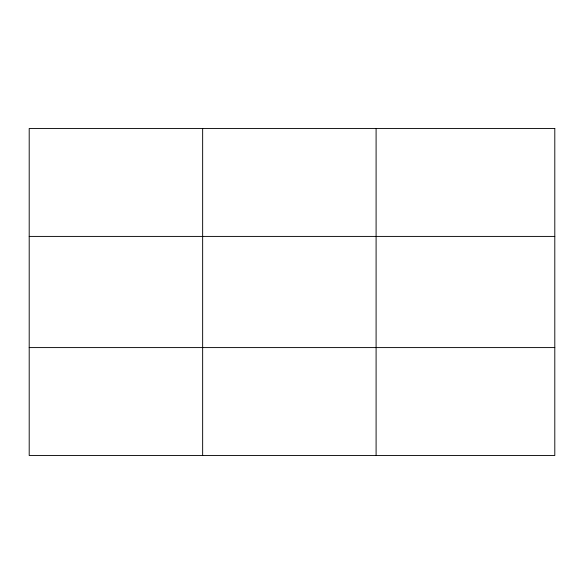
<?xml version="1.0" encoding="UTF-8"?>
<svg xmlns="http://www.w3.org/2000/svg" width="584" height="584" viewBox="0 0 584 584"><rect width="100%" height="100%" fill="white"/><g stroke="black" fill="none" stroke-linecap="round" stroke-linejoin="round"><path stroke-width="0.88" d="M202.648 128.495L202.648 455.505M376.096 128.495L376.096 455.505M29.2 236.411L554.8 236.411M29.2 347.589L554.8 347.589M554.8 128.495L554.8 455.505L29.2 455.505L29.2 128.495L554.8 128.495"/></g></svg>
